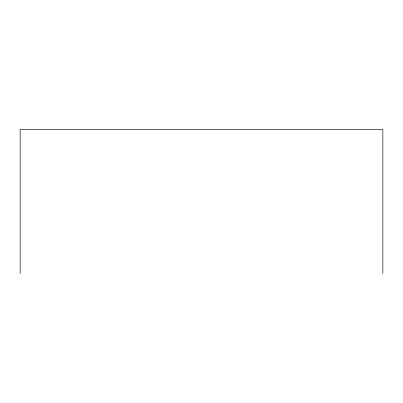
<?xml version="1.0" encoding="UTF-8"?>
<svg xmlns="http://www.w3.org/2000/svg" width="403" height="403" viewBox="0 0 403 403"><rect width="100%" height="100%" fill="white"/><g stroke="black" fill="none" stroke-linecap="round" stroke-linejoin="round"><path stroke-width="0.6" d="M382.85 273.526L382.85 129.474L20.15 129.474L20.15 273.526"/></g></svg>
